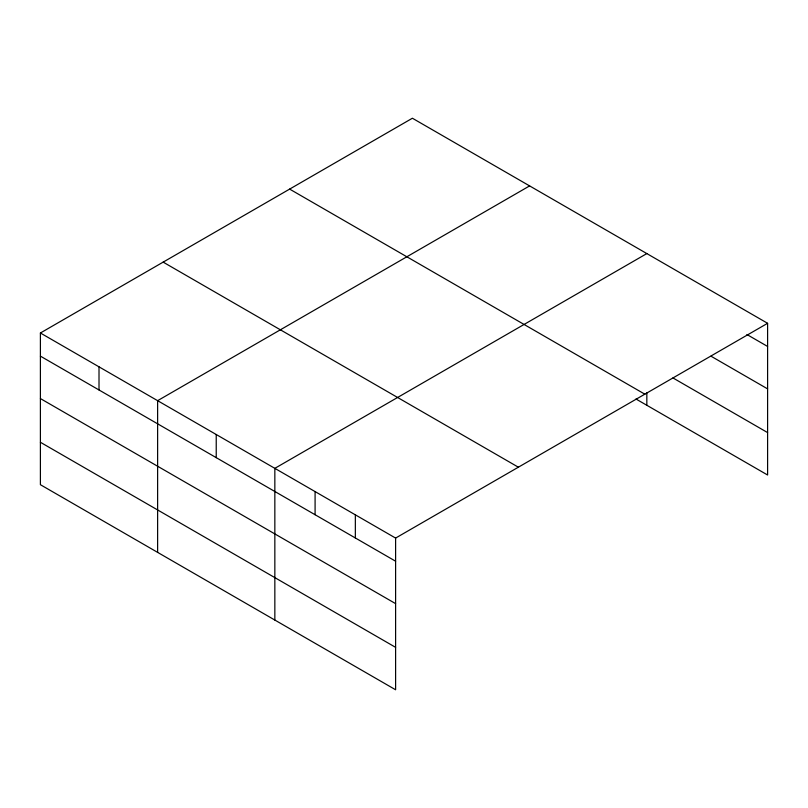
<?xml version="1.0" encoding="UTF-8"?>
<svg xmlns="http://www.w3.org/2000/svg" width="808" height="808" viewBox="0 0 808 808"><rect width="100%" height="100%" fill="white"/><g stroke="black" fill="none" stroke-linecap="round" stroke-linejoin="round"><path stroke-width="1.21" d="M40.4 332.997L395.607 538.077L395.607 689.769L40.4 484.699L40.4 332.997L412.393 118.231L767.6 323.301L767.6 475.003L635.977 399.011M529.614 185.901L157.621 400.667L157.621 552.369M646.834 253.581L274.841 468.347L274.841 620.049M395.607 538.077L767.6 323.301M746.925 334.512L767.6 346.45M711.02 356.207L767.6 388.87M672.943 377.932L767.6 432.583M289.638 189.102L644.845 394.183M163.155 262.125L518.362 467.196M40.4 356.136L395.607 561.217M40.4 398.566L395.607 603.637M40.4 442.269L395.607 647.349M646.834 392.799L646.834 405.273M355.348 514.827L355.348 537.976M315.09 491.587L315.09 514.736M216.231 434.512L216.231 457.651M99.01 366.832L99.01 389.981"/></g></svg>
